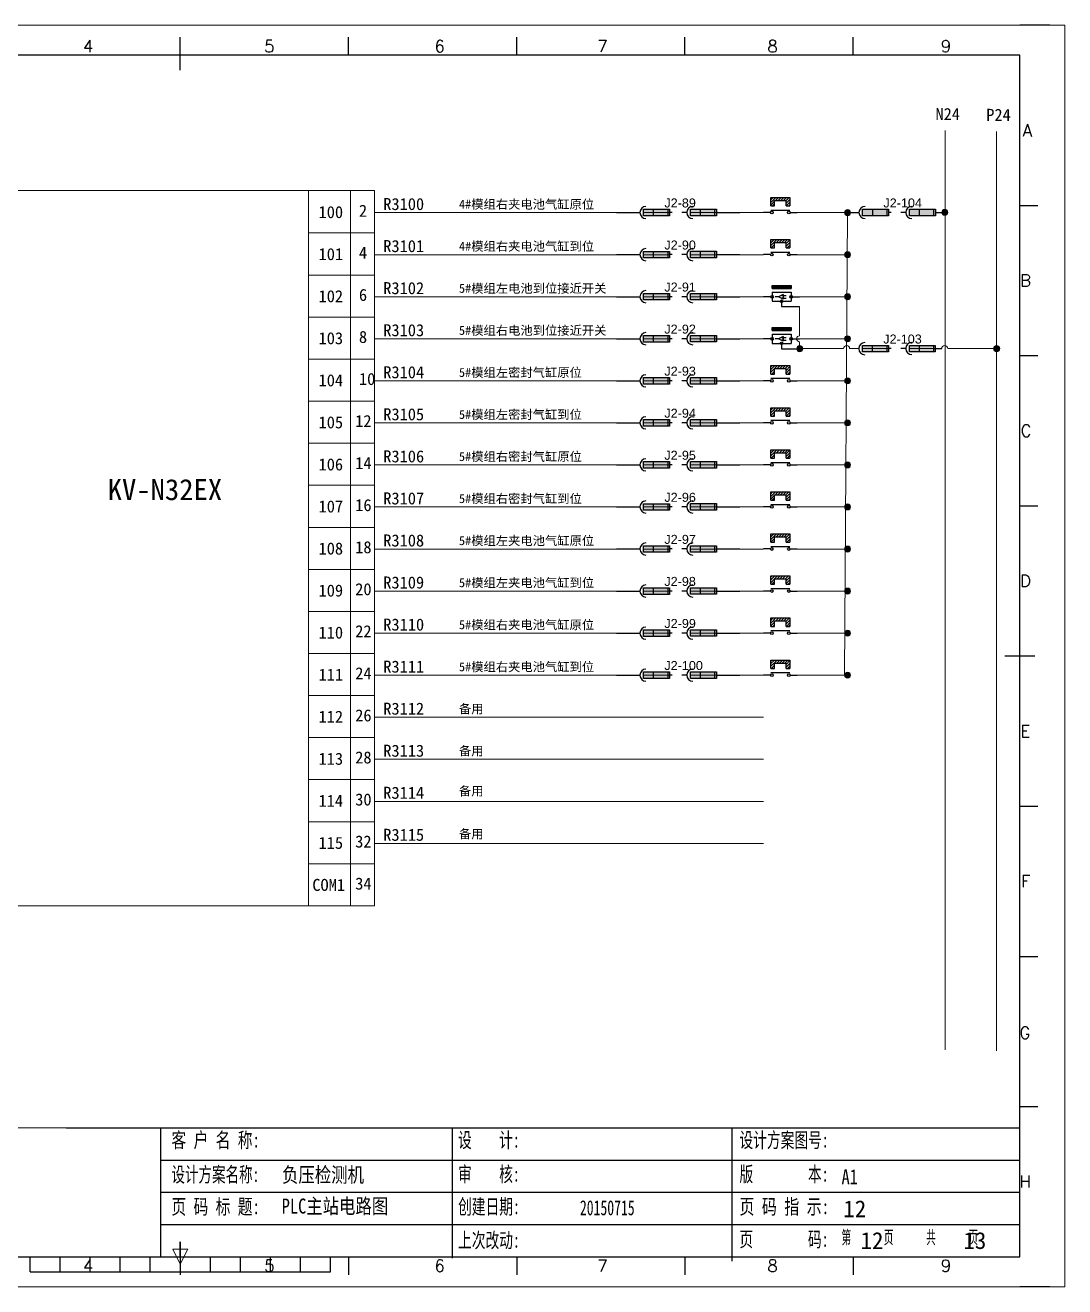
# Model space of a CAD drawing. Extents: x 2511 to 8703, y -745 to 3310.
# Drawn here: x 4638.2 to 4811.2, y -7.2 to 202.8 of the extents above; entities that cross this region are included whole.
import ezdxf
from ezdxf.enums import TextEntityAlignment as Align

# ---------------------------------------------------------------- set-up
doc = ezdxf.new("R2010")
doc.units = 0
doc.header["$MEASUREMENT"] = 0
for name, color, linetype in [('AE_BOR', 1, 'Continuous'), ('MISC', 2, 'Continuous'), ('RED_1.5mm^2', 1, 'Continuous'), ('RED_14_THHN', 20, 'Continuous')]:
    doc.layers.add(name, color=color, linetype=linetype)
doc.styles.add('Standard0.67', font='', dxfattribs={"width": 0.67})
doc.styles.add('Standard_0.8', font='', dxfattribs={"width": 0.8})
doc.styles.add('WD', font='romans.shx', dxfattribs={"bigfont": 'gbcbig.shx'})
doc.styles.add('样式 0', font='')
doc.styles.add('样式 8', font='arial.ttf')
doc.styles.get('Standard0.67').set_extended_font_data('FangSong_GB2312')
doc.styles.get('Standard_0.8').set_extended_font_data('FangSong_GB2312')
doc.styles.get('样式 0').set_extended_font_data('KaiTi_GB2312')

# ---------------------------------------------------------------- blocks, each defined once
blk = doc.blocks.new('gb_a2_a')
for p, q in [((584, 410), (25, 410)), ((584, 10), (584, 410)), ((25, 10), (584, 10))]:
    blk.add_line(p, q)
at = {"layer": 'AE_BOR', "color": 1, "lineweight": 15}
for p, q in [((4.93, 420), (598.93, 420)), ((598.93, 420), (598.93, 0)), ((304.5, 7.5), (302, 12.5)), ((302, 12.5), (307, 12.5)), ((307, 12.5), (304.5, 7.5)), ((598.93, 0), (4.93, 0))]:
    blk.add_line(p, q, dxfattribs=at)
at = {"layer": 'AE_BOR', "lineweight": 30}
for p, q in [((594, 420), (584, 420)), ((594, 0), (584, 0))]:
    blk.add_line(p, q, dxfattribs=at)
at = {"layer": 'AE_BOR'}
for p, q in [((304.5, 410), (304.5, 416)), ((360.5, 410), (360.5, 416)), ((416.5, 410), (416.5, 416)), ((472.5, 410), (472.5, 416)), ((528.5, 410), (528.5, 416)), ((584, 360), (590, 360)), ((584, 310), (590, 310)), ((584, 260), (590, 260)), ((584, 160), (590, 160)), ((584, 110), (590, 110)), ((584, 60), (590, 60)), ((304.5, 10), (304.5, 4)), ((360.5, 10), (360.5, 4)), ((416.5, 10), (416.5, 4)), ((472.5, 10), (472.5, 4)), ((528.5, 10), (528.5, 4))]:
    blk.add_line(p, q, dxfattribs=at)
at = {"layer": 'AE_BOR', "color": 2, "lineweight": 30}
for p, q in [((304.5, 405), (304.5, 415)), ((579, 210), (589, 210)), ((304.5, 10), (304.5, 15)), ((304.5, 15), (304.5, 5)), ((254.5, 5), (254.5, 10)), ((264.5, 5), (264.5, 10)), ((274.5, 5), (274.5, 10)), ((284.5, 5), (284.5, 10)), ((294.5, 5), (294.5, 10)), ((304.5, 10), (304.5, 5)), ((314.5, 5), (314.5, 10)), ((324.5, 5), (324.5, 10)), ((334.5, 5), (334.5, 10)), ((344.5, 5), (344.5, 10)), ((354.5, 5), (354.5, 10)), ((254.5, 5), (354.5, 5))]:
    blk.add_line(p, q, dxfattribs=at)
at = {"layer": 'AE_BOR', "style": 'WD'}
for s, p in [('4', (273.82, 411)), ('5', (334.12, 411)), ('6', (390.81, 411)), ('7', (445.01, 411)), ('8', (501.67, 411)), ('9', (559.4, 411)), ('4', (273.82, 5)), ('5', (334.12, 5)), ('6', (390.81, 5)), ('7', (445.01, 5)), ('8', (501.67, 5)), ('9', (559.4, 5))]:
    blk.add_text(s, height=4, dxfattribs=at).set_placement(p, align=Align.CENTER)
for s, p in [('A', (588.05, 385)), ('B', (587.67, 335)), ('C', (587.86, 285)), ('D', (587.67, 235)), ('E', (587.48, 185)), ('F', (587.48, 135)), ('F', (587.48, 135)), ('G', (587.48, 84.56)), ('H', (587.67, 35))]:
    blk.add_text(s, height=4, dxfattribs=at).set_placement(p, align=Align.MIDDLE_RIGHT)
blk = doc.blocks.new('磁性开关')
at = {"linetype": 'ByBlock'}
h = blk.add_hatch(dxfattribs=at)
h.set_pattern_fill('ANSI31', color=256, scale=0.1, style=0)
h.set_pattern_definition([(45, (0, 0), (-0.224506403, 0.224506403), [])])
h.paths.add_polyline_path([(-1908.31, -775.79), (-1908.31, -776.69), (-1907.69, -776.69), (-1907.69, -775.29), (-1910.88, -775.29), (-1910.88, -776.69), (-1910.25, -776.69), (-1910.25, -775.79)])
for p, q in [((-1910.88, -776.69), (-1910.88, -775.29)), ((-1910.88, -775.29), (-1907.69, -775.29)), ((-1910.88, -776.69), (-1910.25, -776.69)), ((-1910.25, -776.69), (-1910.25, -775.79)), ((-1910.25, -775.79), (-1908.31, -775.79)), ((-1908.31, -776.69), (-1908.31, -775.79)), ((-1908.31, -776.69), (-1907.69, -776.69)), ((-1907.69, -775.29), (-1907.69, -776.69)), ((-1910.91, -777.81), (-1912.09, -777.81)), ((-1910.88, -777.39), (-1907.69, -777.39)), ((-1907.66, -777.81), (-1906.48, -777.81))]:
    blk.add_line(p, q, dxfattribs=at)
for centre in [(-1910.68, -777.81), (-1907.88, -777.81)]:
    blk.add_circle(centre, 0.225, dxfattribs=at)
blk = doc.blocks.new('接近开关')
at = {"linetype": 'ByBlock'}
h = blk.add_hatch(dxfattribs=at)
h.set_pattern_fill('ANSI31', color=256, scale=0.01, style=0)
h.set_pattern_definition([(45, (-89.131516, -30.795668), (-0.0224506403, 0.0224506403), [])])
h.paths.add_polyline_path([(-1513.76, -1123.35), (-1513.76, -1122.85), (-1516.96, -1122.85), (-1516.96, -1123.35)])
for p, q in [((-1516.96, -1123.35), (-1516.96, -1122.85)), ((-1516.96, -1122.85), (-1513.76, -1122.85)), ((-1516.96, -1123.35), (-1513.76, -1123.35)), ((-1513.76, -1122.85), (-1513.76, -1123.35)), ((-1517.18, -1124.71), (-1518.36, -1124.71)), ((-1516.96, -1123.95), (-1513.76, -1123.95)), ((-1516.96, -1123.95), (-1516.96, -1125.47)), ((-1516.96, -1125.47), (-1513.76, -1125.47)), ((-1515.91, -1124.71), (-1516.45, -1124.71)), ((-1515.11, -1124.31), (-1515.91, -1124.71)), ((-1515.11, -1125.11), (-1515.91, -1124.71)), ((-1515.33, -1124.53), (-1515.17, -1124.53)), ((-1515.33, -1124.88), (-1515.17, -1124.88)), ((-1515.25, -1124.45), (-1515.25, -1124.61)), ((-1515.11, -1124.31), (-1515.11, -1125.11)), ((-1515.11, -1124.48), (-1514.58, -1124.48)), ((-1515.11, -1124.94), (-1514.58, -1124.94)), ((-1513.76, -1123.95), (-1513.76, -1125.47)), ((-1513.54, -1124.71), (-1512.36, -1124.71)), ((-1515.36, -1125.69), (-1515.36, -1126.36)), ((-1515.36, -1126.36), (-1512.36, -1126.36))]:
    blk.add_line(p, q, dxfattribs=at)
for centre in [(-1516.96, -1124.71), (-1515.36, -1125.47), (-1513.76, -1124.71)]:
    blk.add_circle(centre, 0.225, dxfattribs=at)

msp = doc.modelspace()

# ---------------------------------------------------------------- hatches: boundary and pattern name
at = {"lineweight": 0}
msp.add_hatch(color=256, dxfattribs=at).paths.add_polyline_path([(4774.54, 171.64), (4775.04, 171.64), (4775.03, 171.14, 0.416117), (4775.54, 171.64, 1)])
h = msp.add_hatch(color=256, dxfattribs=at)
edge = h.paths.add_edge_path()
edge.add_line((4775.54, 171.65), (4774.54, 171.65))
edge.add_arc((4775.04, 171.64), 0.5, 179.4598, 360.5402)
h = msp.add_hatch(color=256, dxfattribs=at)
edge = h.paths.add_edge_path()
edge.add_arc((4791.23, 171.68), 0.5, 0, 360)
h = msp.add_hatch(color=256, dxfattribs=at)
edge = h.paths.add_edge_path()
edge.add_arc((4775.04, 164.64), 0.5, 0, 360)
h = msp.add_hatch(color=256, dxfattribs=at)
edge = h.paths.add_edge_path()
edge.add_arc((4775.04, 157.64), 0.5, 0, 360)
h = msp.add_hatch(color=256, dxfattribs=at)
edge = h.paths.add_edge_path()
edge.add_arc((4767.09, 148.98), 0.5, 0, 360)
h = msp.add_hatch(color=256, dxfattribs=at)
edge = h.paths.add_edge_path()
edge.add_arc((4775.04, 150.64), 0.5, 0, 360)
h = msp.add_hatch(color=256, dxfattribs=at)
edge = h.paths.add_edge_path()
edge.add_arc((4799.87, 149.01), 0.5, 0, 360)
h = msp.add_hatch(color=256, dxfattribs=at)
edge = h.paths.add_edge_path()
edge.add_arc((4775.04, 143.64), 0.5, 0, 360)
h = msp.add_hatch(color=256, dxfattribs=at)
edge = h.paths.add_edge_path()
edge.add_arc((4775.04, 136.64), 0.5, 0, 360)
h = msp.add_hatch(color=256, dxfattribs=at)
edge = h.paths.add_edge_path()
edge.add_arc((4775.04, 129.64), 0.5, 0, 360)
h = msp.add_hatch(color=256, dxfattribs=at)
edge = h.paths.add_edge_path()
edge.add_arc((4775.04, 122.64), 0.5, 0, 360)
h = msp.add_hatch(color=256, dxfattribs=at)
edge = h.paths.add_edge_path()
edge.add_arc((4775.04, 115.64), 0.5, 0, 360)
h = msp.add_hatch(color=256, dxfattribs=at)
edge = h.paths.add_edge_path()
edge.add_arc((4775.04, 108.64), 0.5, 0, 360)
h = msp.add_hatch(color=256, dxfattribs=at)
edge = h.paths.add_edge_path()
edge.add_arc((4775.04, 101.64), 0.5, 0, 360)
h = msp.add_hatch(color=256, dxfattribs=at)
edge = h.paths.add_edge_path()
edge.add_arc((4775.04, 94.64), 0.5, 0, 360)
at = {"layer": 'RED_1.5mm^2'}
h = msp.add_hatch(dxfattribs=at)
h.set_pattern_fill('ANGLE', color=0, scale=0.343, angle=-90)
h.set_pattern_definition([(270, (6005.3254, -944.011), (2.395855, -4e-16), [1.74244, -0.653415]), (360, (6005.3254, -944.011), (6e-16, 2.395855), [1.74244, -0.653415])])
h.paths.add_polyline_path([(4745.4, 171.1), (4745.4, 172.19), (4741.08, 172.19), (4741.08, 171.1)])
h = msp.add_hatch(color=1, dxfattribs=at)
h.dxf.hatch_style = 1
h.paths.add_polyline_path([(4745.4, 171.1), (4745.4, 172.19), (4741.08, 172.19), (4741.08, 171.1)])
h = msp.add_hatch(dxfattribs=at)
h.set_pattern_fill('ANGLE', color=0, scale=0.343, angle=-90)
h.set_pattern_definition([(270, (6013.1266, -944.0077), (2.395855, -4e-16), [1.74244, -0.653415]), (360, (6013.1266, -944.0077), (6e-16, 2.395855), [1.74244, -0.653415])])
h.paths.add_polyline_path([(4753.2, 171.11), (4753.2, 172.2), (4748.88, 172.2), (4748.88, 171.11)])
h = msp.add_hatch(color=1, dxfattribs=at)
h.dxf.hatch_style = 1
h.paths.add_polyline_path([(4753.2, 171.11), (4753.2, 172.2), (4748.88, 172.2), (4748.88, 171.11)])
h = msp.add_hatch(dxfattribs=at)
h.set_pattern_fill('ANGLE', color=0, scale=0.343, angle=-90)
h.set_pattern_definition([(270, (6041.789, -944.011), (2.395855, -4e-16), [1.74244, -0.653415]), (360, (6041.789, -944.011), (6e-16, 2.395855), [1.74244, -0.653415])])
h.paths.add_polyline_path([(4781.87, 171.1), (4781.87, 172.19), (4777.55, 172.19), (4777.55, 171.1)])
h = msp.add_hatch(color=1, dxfattribs=at)
h.dxf.hatch_style = 1
h.paths.add_polyline_path([(4781.87, 171.1), (4781.87, 172.19), (4777.55, 172.19), (4777.55, 171.1)])
h = msp.add_hatch(dxfattribs=at)
h.set_pattern_fill('ANGLE', color=0, scale=0.343, angle=-90)
h.set_pattern_definition([(270, (6049.5903, -944.0077), (2.395855, -4e-16), [1.74244, -0.653415]), (360, (6049.5903, -944.0077), (6e-16, 2.395855), [1.74244, -0.653415])])
h.paths.add_polyline_path([(4789.67, 171.11), (4789.67, 172.2), (4785.35, 172.2), (4785.35, 171.11)])
h = msp.add_hatch(color=1, dxfattribs=at)
h.dxf.hatch_style = 1
h.paths.add_polyline_path([(4789.67, 171.11), (4789.67, 172.2), (4785.35, 172.2), (4785.35, 171.11)])
h = msp.add_hatch(dxfattribs=at)
h.set_pattern_fill('ANGLE', color=0, scale=0.343, angle=-90)
h.set_pattern_definition([(270, (6005.3254, -951.011), (2.395855, -4e-16), [1.74244, -0.653415]), (360, (6005.3254, -951.011), (6e-16, 2.395855), [1.74244, -0.653415])])
h.paths.add_polyline_path([(4745.4, 164.1), (4745.4, 165.19), (4741.08, 165.19), (4741.08, 164.1)])
h = msp.add_hatch(color=1, dxfattribs=at)
h.dxf.hatch_style = 1
h.paths.add_polyline_path([(4745.4, 164.1), (4745.4, 165.19), (4741.08, 165.19), (4741.08, 164.1)])
h = msp.add_hatch(dxfattribs=at)
h.set_pattern_fill('ANGLE', color=0, scale=0.343, angle=-90)
h.set_pattern_definition([(270, (6013.1266, -951.0077), (2.395855, -4e-16), [1.74244, -0.653415]), (360, (6013.1266, -951.0077), (6e-16, 2.395855), [1.74244, -0.653415])])
h.paths.add_polyline_path([(4753.2, 164.11), (4753.2, 165.2), (4748.88, 165.2), (4748.88, 164.11)])
h = msp.add_hatch(color=1, dxfattribs=at)
h.dxf.hatch_style = 1
h.paths.add_polyline_path([(4753.2, 164.11), (4753.2, 165.2), (4748.88, 165.2), (4748.88, 164.11)])
h = msp.add_hatch(dxfattribs=at)
h.set_pattern_fill('ANGLE', color=0, scale=0.343, angle=-90)
h.set_pattern_definition([(270, (6005.3254, -958.011), (2.395855, -4e-16), [1.74244, -0.653415]), (360, (6005.3254, -958.011), (6e-16, 2.395855), [1.74244, -0.653415])])
h.paths.add_polyline_path([(4745.4, 157.1), (4745.4, 158.19), (4741.08, 158.19), (4741.08, 157.1)])
h = msp.add_hatch(color=1, dxfattribs=at)
h.dxf.hatch_style = 1
h.paths.add_polyline_path([(4745.4, 157.1), (4745.4, 158.19), (4741.08, 158.19), (4741.08, 157.1)])
h = msp.add_hatch(dxfattribs=at)
h.set_pattern_fill('ANGLE', color=0, scale=0.343, angle=-90)
h.set_pattern_definition([(270, (6013.1266, -958.0077), (2.395855, -4e-16), [1.74244, -0.653415]), (360, (6013.1266, -958.0077), (6e-16, 2.395855), [1.74244, -0.653415])])
h.paths.add_polyline_path([(4753.2, 157.11), (4753.2, 158.2), (4748.88, 158.2), (4748.88, 157.11)])
h = msp.add_hatch(color=1, dxfattribs=at)
h.dxf.hatch_style = 1
h.paths.add_polyline_path([(4753.2, 157.11), (4753.2, 158.2), (4748.88, 158.2), (4748.88, 157.11)])
h = msp.add_hatch(dxfattribs=at)
h.set_pattern_fill('ANGLE', color=0, scale=0.343, angle=-90)
h.set_pattern_definition([(270, (6005.3254, -965.011), (2.395855, -4e-16), [1.74244, -0.653415]), (360, (6005.3254, -965.011), (6e-16, 2.395855), [1.74244, -0.653415])])
h.paths.add_polyline_path([(4745.4, 150.1), (4745.4, 151.19), (4741.08, 151.19), (4741.08, 150.1)])
h = msp.add_hatch(color=1, dxfattribs=at)
h.dxf.hatch_style = 1
h.paths.add_polyline_path([(4745.4, 150.1), (4745.4, 151.19), (4741.08, 151.19), (4741.08, 150.1)])
h = msp.add_hatch(dxfattribs=at)
h.set_pattern_fill('ANGLE', color=0, scale=0.343, angle=-90)
h.set_pattern_definition([(270, (6013.1266, -965.0077), (2.395855, -4e-16), [1.74244, -0.653415]), (360, (6013.1266, -965.0077), (6e-16, 2.395855), [1.74244, -0.653415])])
h.paths.add_polyline_path([(4753.2, 150.11), (4753.2, 151.2), (4748.88, 151.2), (4748.88, 150.11)])
h = msp.add_hatch(color=1, dxfattribs=at)
h.dxf.hatch_style = 1
h.paths.add_polyline_path([(4753.2, 150.11), (4753.2, 151.2), (4748.88, 151.2), (4748.88, 150.11)])
h = msp.add_hatch(dxfattribs=at)
h.set_pattern_fill('ANGLE', color=0, scale=0.343, angle=-90)
h.set_pattern_definition([(270, (6041.771, -966.6578), (2.395855, -4e-16), [1.74244, -0.653415]), (360, (6041.771, -966.6578), (6e-16, 2.395855), [1.74244, -0.653415])])
h.paths.add_polyline_path([(4781.85, 148.46), (4781.85, 149.55), (4777.53, 149.55), (4777.53, 148.46)])
h = msp.add_hatch(color=1, dxfattribs=at)
h.dxf.hatch_style = 1
h.paths.add_polyline_path([(4781.85, 148.46), (4781.85, 149.55), (4777.53, 149.55), (4777.53, 148.46)])
h = msp.add_hatch(dxfattribs=at)
h.set_pattern_fill('ANGLE', color=0, scale=0.343, angle=-90)
h.set_pattern_definition([(270, (6049.5722, -966.6546), (2.395855, -4e-16), [1.74244, -0.653415]), (360, (6049.5722, -966.6546), (6e-16, 2.395855), [1.74244, -0.653415])])
h.paths.add_polyline_path([(4789.65, 148.46), (4789.65, 149.55), (4785.33, 149.55), (4785.33, 148.46)])
h = msp.add_hatch(color=1, dxfattribs=at)
h.dxf.hatch_style = 1
h.paths.add_polyline_path([(4789.65, 148.46), (4789.65, 149.55), (4785.33, 149.55), (4785.33, 148.46)])
h = msp.add_hatch(dxfattribs=at)
h.set_pattern_fill('ANGLE', color=0, scale=0.343, angle=-90)
h.set_pattern_definition([(270, (6005.3254, -972.011), (2.395855, -4e-16), [1.74244, -0.653415]), (360, (6005.3254, -972.011), (6e-16, 2.395855), [1.74244, -0.653415])])
h.paths.add_polyline_path([(4745.4, 143.1), (4745.4, 144.19), (4741.08, 144.19), (4741.08, 143.1)])
h = msp.add_hatch(color=1, dxfattribs=at)
h.dxf.hatch_style = 1
h.paths.add_polyline_path([(4745.4, 143.1), (4745.4, 144.19), (4741.08, 144.19), (4741.08, 143.1)])
h = msp.add_hatch(dxfattribs=at)
h.set_pattern_fill('ANGLE', color=0, scale=0.343, angle=-90)
h.set_pattern_definition([(270, (6013.1266, -972.0077), (2.395855, -4e-16), [1.74244, -0.653415]), (360, (6013.1266, -972.0077), (6e-16, 2.395855), [1.74244, -0.653415])])
h.paths.add_polyline_path([(4753.2, 143.11), (4753.2, 144.2), (4748.88, 144.2), (4748.88, 143.11)])
h = msp.add_hatch(color=1, dxfattribs=at)
h.dxf.hatch_style = 1
h.paths.add_polyline_path([(4753.2, 143.11), (4753.2, 144.2), (4748.88, 144.2), (4748.88, 143.11)])
h = msp.add_hatch(dxfattribs=at)
h.set_pattern_fill('ANGLE', color=0, scale=0.343, angle=-90)
h.set_pattern_definition([(270, (6005.3254, -979.011), (2.395855, -4e-16), [1.74244, -0.653415]), (360, (6005.3254, -979.011), (6e-16, 2.395855), [1.74244, -0.653415])])
h.paths.add_polyline_path([(4745.4, 136.1), (4745.4, 137.19), (4741.08, 137.19), (4741.08, 136.1)])
h = msp.add_hatch(color=1, dxfattribs=at)
h.dxf.hatch_style = 1
h.paths.add_polyline_path([(4745.4, 136.1), (4745.4, 137.19), (4741.08, 137.19), (4741.08, 136.1)])
h = msp.add_hatch(dxfattribs=at)
h.set_pattern_fill('ANGLE', color=0, scale=0.343, angle=-90)
h.set_pattern_definition([(270, (6013.1266, -979.0077), (2.395855, -4e-16), [1.74244, -0.653415]), (360, (6013.1266, -979.0077), (6e-16, 2.395855), [1.74244, -0.653415])])
h.paths.add_polyline_path([(4753.2, 136.11), (4753.2, 137.2), (4748.88, 137.2), (4748.88, 136.11)])
h = msp.add_hatch(color=1, dxfattribs=at)
h.dxf.hatch_style = 1
h.paths.add_polyline_path([(4753.2, 136.11), (4753.2, 137.2), (4748.88, 137.2), (4748.88, 136.11)])
h = msp.add_hatch(dxfattribs=at)
h.set_pattern_fill('ANGLE', color=0, scale=0.343, angle=-90)
h.set_pattern_definition([(270, (6005.3254, -986.011), (2.395855, -4e-16), [1.74244, -0.653415]), (360, (6005.3254, -986.011), (6e-16, 2.395855), [1.74244, -0.653415])])
h.paths.add_polyline_path([(4745.4, 129.1), (4745.4, 130.19), (4741.08, 130.19), (4741.08, 129.1)])
h = msp.add_hatch(color=1, dxfattribs=at)
h.dxf.hatch_style = 1
h.paths.add_polyline_path([(4745.4, 129.1), (4745.4, 130.19), (4741.08, 130.19), (4741.08, 129.1)])
h = msp.add_hatch(dxfattribs=at)
h.set_pattern_fill('ANGLE', color=0, scale=0.343, angle=-90)
h.set_pattern_definition([(270, (6013.1266, -986.0077), (2.395855, -4e-16), [1.74244, -0.653415]), (360, (6013.1266, -986.0077), (6e-16, 2.395855), [1.74244, -0.653415])])
h.paths.add_polyline_path([(4753.2, 129.11), (4753.2, 130.2), (4748.88, 130.2), (4748.88, 129.11)])
h = msp.add_hatch(color=1, dxfattribs=at)
h.dxf.hatch_style = 1
h.paths.add_polyline_path([(4753.2, 129.11), (4753.2, 130.2), (4748.88, 130.2), (4748.88, 129.11)])
h = msp.add_hatch(dxfattribs=at)
h.set_pattern_fill('ANGLE', color=0, scale=0.343, angle=-90)
h.set_pattern_definition([(270, (6005.3254, -993.011), (2.395855, -4e-16), [1.74244, -0.653415]), (360, (6005.3254, -993.011), (6e-16, 2.395855), [1.74244, -0.653415])])
h.paths.add_polyline_path([(4745.4, 122.1), (4745.4, 123.19), (4741.08, 123.19), (4741.08, 122.1)])
h = msp.add_hatch(color=1, dxfattribs=at)
h.dxf.hatch_style = 1
h.paths.add_polyline_path([(4745.4, 122.1), (4745.4, 123.19), (4741.08, 123.19), (4741.08, 122.1)])
h = msp.add_hatch(dxfattribs=at)
h.set_pattern_fill('ANGLE', color=0, scale=0.343, angle=-90)
h.set_pattern_definition([(270, (6013.1266, -993.0077), (2.395855, -4e-16), [1.74244, -0.653415]), (360, (6013.1266, -993.0077), (6e-16, 2.395855), [1.74244, -0.653415])])
h.paths.add_polyline_path([(4753.2, 122.11), (4753.2, 123.2), (4748.88, 123.2), (4748.88, 122.11)])
h = msp.add_hatch(color=1, dxfattribs=at)
h.dxf.hatch_style = 1
h.paths.add_polyline_path([(4753.2, 122.11), (4753.2, 123.2), (4748.88, 123.2), (4748.88, 122.11)])
h = msp.add_hatch(dxfattribs=at)
h.set_pattern_fill('ANGLE', color=0, scale=0.343, angle=-90)
h.set_pattern_definition([(270, (6005.3254, -1000.011), (2.395855, -4e-16), [1.74244, -0.653415]), (360, (6005.3254, -1000.011), (6e-16, 2.395855), [1.74244, -0.653415])])
h.paths.add_polyline_path([(4745.4, 115.1), (4745.4, 116.19), (4741.08, 116.19), (4741.08, 115.1)])
h = msp.add_hatch(color=1, dxfattribs=at)
h.dxf.hatch_style = 1
h.paths.add_polyline_path([(4745.4, 115.1), (4745.4, 116.19), (4741.08, 116.19), (4741.08, 115.1)])
h = msp.add_hatch(dxfattribs=at)
h.set_pattern_fill('ANGLE', color=0, scale=0.343, angle=-90)
h.set_pattern_definition([(270, (6013.1266, -1000.0077), (2.395855, -4e-16), [1.74244, -0.653415]), (360, (6013.1266, -1000.0077), (6e-16, 2.395855), [1.74244, -0.653415])])
h.paths.add_polyline_path([(4753.2, 115.11), (4753.2, 116.2), (4748.88, 116.2), (4748.88, 115.11)])
h = msp.add_hatch(color=1, dxfattribs=at)
h.dxf.hatch_style = 1
h.paths.add_polyline_path([(4753.2, 115.11), (4753.2, 116.2), (4748.88, 116.2), (4748.88, 115.11)])
h = msp.add_hatch(dxfattribs=at)
h.set_pattern_fill('ANGLE', color=0, scale=0.343, angle=-90)
h.set_pattern_definition([(270, (6005.3254, -1007.011), (2.395855, -4e-16), [1.74244, -0.653415]), (360, (6005.3254, -1007.011), (6e-16, 2.395855), [1.74244, -0.653415])])
h.paths.add_polyline_path([(4745.4, 108.1), (4745.4, 109.19), (4741.08, 109.19), (4741.08, 108.1)])
h = msp.add_hatch(color=1, dxfattribs=at)
h.dxf.hatch_style = 1
h.paths.add_polyline_path([(4745.4, 108.1), (4745.4, 109.19), (4741.08, 109.19), (4741.08, 108.1)])
h = msp.add_hatch(dxfattribs=at)
h.set_pattern_fill('ANGLE', color=0, scale=0.343, angle=-90)
h.set_pattern_definition([(270, (6013.1266, -1007.0077), (2.395855, -4e-16), [1.74244, -0.653415]), (360, (6013.1266, -1007.0077), (6e-16, 2.395855), [1.74244, -0.653415])])
h.paths.add_polyline_path([(4753.2, 108.11), (4753.2, 109.2), (4748.88, 109.2), (4748.88, 108.11)])
h = msp.add_hatch(color=1, dxfattribs=at)
h.dxf.hatch_style = 1
h.paths.add_polyline_path([(4753.2, 108.11), (4753.2, 109.2), (4748.88, 109.2), (4748.88, 108.11)])
h = msp.add_hatch(dxfattribs=at)
h.set_pattern_fill('ANGLE', color=0, scale=0.343, angle=-90)
h.set_pattern_definition([(270, (6005.3254, -1014.011), (2.395855, -4e-16), [1.74244, -0.653415]), (360, (6005.3254, -1014.011), (6e-16, 2.395855), [1.74244, -0.653415])])
h.paths.add_polyline_path([(4745.4, 101.1), (4745.4, 102.19), (4741.08, 102.19), (4741.08, 101.1)])
h = msp.add_hatch(color=1, dxfattribs=at)
h.dxf.hatch_style = 1
h.paths.add_polyline_path([(4745.4, 101.1), (4745.4, 102.19), (4741.08, 102.19), (4741.08, 101.1)])
h = msp.add_hatch(dxfattribs=at)
h.set_pattern_fill('ANGLE', color=0, scale=0.343, angle=-90)
h.set_pattern_definition([(270, (6013.1266, -1014.0077), (2.395855, -4e-16), [1.74244, -0.653415]), (360, (6013.1266, -1014.0077), (6e-16, 2.395855), [1.74244, -0.653415])])
h.paths.add_polyline_path([(4753.2, 101.11), (4753.2, 102.2), (4748.88, 102.2), (4748.88, 101.11)])
h = msp.add_hatch(color=1, dxfattribs=at)
h.dxf.hatch_style = 1
h.paths.add_polyline_path([(4753.2, 101.11), (4753.2, 102.2), (4748.88, 102.2), (4748.88, 101.11)])
h = msp.add_hatch(dxfattribs=at)
h.set_pattern_fill('ANGLE', color=0, scale=0.343, angle=-90)
h.set_pattern_definition([(270, (6005.3254, -1021.011), (2.395855, -4e-16), [1.74244, -0.653415]), (360, (6005.3254, -1021.011), (6e-16, 2.395855), [1.74244, -0.653415])])
h.paths.add_polyline_path([(4745.4, 94.1), (4745.4, 95.19), (4741.08, 95.19), (4741.08, 94.1)])
h = msp.add_hatch(color=1, dxfattribs=at)
h.dxf.hatch_style = 1
h.paths.add_polyline_path([(4745.4, 94.1), (4745.4, 95.19), (4741.08, 95.19), (4741.08, 94.1)])
h = msp.add_hatch(dxfattribs=at)
h.set_pattern_fill('ANGLE', color=0, scale=0.343, angle=-90)
h.set_pattern_definition([(270, (6013.1266, -1021.0077), (2.395855, -4e-16), [1.74244, -0.653415]), (360, (6013.1266, -1021.0077), (6e-16, 2.395855), [1.74244, -0.653415])])
h.paths.add_polyline_path([(4753.2, 94.11), (4753.2, 95.2), (4748.88, 95.2), (4748.88, 94.11)])
h = msp.add_hatch(color=1, dxfattribs=at)
h.dxf.hatch_style = 1
h.paths.add_polyline_path([(4753.2, 94.11), (4753.2, 95.2), (4748.88, 95.2), (4748.88, 94.11)])

# ---------------------------------------------------------------- linework, layer by layer
at = {"lineweight": 0}
for p, q in [((4791.27, 185.3), (4791.27, 32.26)), ((4799.86, 185.16), (4799.86, 32.12)), ((4685.31, 56.25), (4685.31, 175.3)), ((4692.31, 56.25), (4692.31, 175.25)), ((4696.31, 171.64), (4740.47, 171.64)), ((4741.08, 171.64), (4745.4, 171.64)), ((4748.88, 171.64), (4761.05, 171.64)), ((4766.67, 171.64), (4775.04, 171.64)), ((4774.54, 171.64), (4775.04, 171.64)), ((4774.54, 94.64), (4775.04, 171.64)), ((4790.73, 171.68), (4791.73, 171.68)), ((4696.31, 168.25), (4685.31, 168.25)), ((4696.35, 164.64), (4740.47, 164.64)), ((4741.08, 164.64), (4745.4, 164.64)), ((4748.88, 164.64), (4761.05, 164.64)), ((4765.49, 164.64), (4775.04, 164.64)), ((4696.31, 161.25), (4685.31, 161.25)), ((4696.35, 157.64), (4740.47, 157.64)), ((4741.08, 157.64), (4745.4, 157.64)), ((4748.88, 157.64), (4761.05, 157.64)), ((4765.49, 157.64), (4775.04, 157.64)), ((4767.07, 156), (4767.07, 151.14)), ((4696.31, 154.25), (4685.31, 154.25)), ((4696.35, 150.64), (4740.47, 150.64)), ((4741.08, 150.64), (4745.4, 150.64)), ((4748.88, 150.64), (4762.23, 150.64)), ((4765.89, 150.64), (4775.04, 150.64)), ((4767.07, 150.64), (4767.07, 150.64)), ((4767.07, 150.14), (4767.07, 149)), ((4696.31, 147.25), (4685.31, 147.25)), ((4767.07, 149), (4774.39, 149)), ((4775.39, 149), (4775.54, 149)), ((4775.54, 149), (4776.92, 149)), ((4777.53, 149), (4781.85, 149)), ((4785.33, 149), (4790.71, 149)), ((4791.71, 149), (4799.86, 149)), ((4799.37, 149.01), (4800.37, 149.01)), ((4696.35, 143.64), (4740.47, 143.64)), ((4741.08, 143.64), (4745.4, 143.64)), ((4748.88, 143.64), (4762.23, 143.64)), ((4765.89, 143.64), (4775.04, 143.64)), ((4696.31, 140.25), (4685.31, 140.25)), ((4696.35, 136.64), (4740.47, 136.64)), ((4741.08, 136.64), (4745.4, 136.64)), ((4748.88, 136.64), (4761.05, 136.64)), ((4765.49, 136.64), (4775.04, 136.64)), ((4696.31, 133.25), (4685.31, 133.25)), ((4696.35, 129.64), (4740.47, 129.64)), ((4741.08, 129.64), (4745.4, 129.64)), ((4748.88, 129.64), (4761.05, 129.64)), ((4765.49, 129.64), (4775.04, 129.64)), ((4696.31, 126.25), (4685.31, 126.25)), ((4696.35, 122.64), (4740.47, 122.64)), ((4741.08, 122.64), (4745.4, 122.64)), ((4748.88, 122.64), (4761.05, 122.64)), ((4765.49, 122.64), (4775.04, 122.64)), ((4696.31, 119.25), (4685.31, 119.25)), ((4696.35, 115.64), (4740.47, 115.64)), ((4741.08, 115.64), (4745.4, 115.64)), ((4748.88, 115.64), (4761.05, 115.64)), ((4765.49, 115.64), (4775.04, 115.64)), ((4696.31, 112.25), (4685.31, 112.25)), ((4696.35, 108.64), (4740.47, 108.64)), ((4741.08, 108.64), (4745.4, 108.64)), ((4748.88, 108.64), (4761.05, 108.64)), ((4765.49, 108.64), (4775.04, 108.64)), ((4696.31, 105.25), (4685.31, 105.25)), ((4696.35, 101.64), (4740.47, 101.64)), ((4741.08, 101.64), (4745.4, 101.64)), ((4748.88, 101.64), (4761.05, 101.64)), ((4765.49, 101.64), (4775.04, 101.64)), ((4696.31, 98.25), (4685.31, 98.25)), ((4696.35, 94.64), (4740.47, 94.64)), ((4741.08, 94.64), (4745.4, 94.64)), ((4748.88, 94.64), (4761.05, 94.64)), ((4765.49, 94.64), (4775.04, 94.64)), ((4696.31, 91.25), (4685.31, 91.25)), ((4696.35, 87.64), (4761.05, 87.64)), ((4696.31, 84.25), (4685.31, 84.25)), ((4696.35, 80.64), (4761.05, 80.64)), ((4696.31, 77.25), (4685.31, 77.25)), ((4696.35, 73.64), (4761.05, 73.64)), ((4696.31, 70.25), (4685.31, 70.25)), ((4696.35, 66.64), (4761.05, 66.64)), ((4696.31, 63.25), (4685.31, 63.25)), ((4692.31, 56.25), (4685.31, 56.25))]:
    msp.add_line(p, q, dxfattribs=at)
at = {"color": 1}
for p, q in [((4745.85, 171.65), (4745.4, 171.65)), ((4748.28, 171.65), (4747.45, 171.65)), ((4782.32, 171.65), (4781.87, 171.65)), ((4784.74, 171.65), (4783.91, 171.65)), ((4745.85, 164.65), (4745.4, 164.65)), ((4748.28, 164.65), (4747.45, 164.65)), ((4745.85, 157.65), (4745.4, 157.65)), ((4748.28, 157.65), (4747.45, 157.65)), ((4745.85, 150.65), (4745.4, 150.65)), ((4748.28, 150.65), (4747.45, 150.65)), ((4782.3, 149), (4781.85, 149)), ((4784.72, 149.01), (4783.9, 149.01)), ((4745.85, 143.65), (4745.4, 143.65)), ((4748.28, 143.65), (4747.45, 143.65)), ((4745.85, 136.65), (4745.4, 136.65)), ((4748.28, 136.65), (4747.45, 136.65)), ((4745.85, 129.65), (4745.4, 129.65)), ((4748.28, 129.65), (4747.45, 129.65)), ((4745.85, 122.65), (4745.4, 122.65)), ((4748.28, 122.65), (4747.45, 122.65)), ((4745.85, 115.65), (4745.4, 115.65)), ((4748.28, 115.65), (4747.45, 115.65)), ((4745.85, 108.65), (4745.4, 108.65)), ((4748.28, 108.65), (4747.45, 108.65)), ((4745.85, 101.65), (4745.4, 101.65)), ((4748.28, 101.65), (4747.45, 101.65)), ((4745.85, 94.65), (4745.4, 94.65)), ((4748.28, 94.65), (4747.45, 94.65))]:
    msp.add_line(p, q, dxfattribs=at)
at = {"lineweight": 9, "ltscale": 0.1}
for p, q in [((4615.54, 19.28), (4645, 19.28)), ((4615.54, -2.16), (4645, -2.16)), ((4643.64, -2.16), (4643.64, -2.16)), ((4643.64, -2.16), (4643.64, -2.16))]:
    msp.add_line(p, q, dxfattribs=at)
at = {"color": 0, "ltscale": 2}
for p, q in [((4645, 19.28), (4803.73, 19.28)), ((4660.7, 19.28), (4660.7, -2.16)), ((4709.26, -2.43), (4709.26, 19.28)), ((4755.84, -2.92), (4755.84, 19.28)), ((4803.73, -2.16), (4803.73, 19.28)), ((4773.73, 3.2), (4803.73, 3.2)), ((4773.73, -2.16), (4803.73, -2.16))]:
    msp.add_line(p, q, dxfattribs=at)
for p, q in [((4660.7, 13.92), (4704.95, 13.92)), ((4704.95, 13.92), (4773.73, 13.92)), ((4773.73, 13.92), (4803.73, 13.92)), ((4660.7, 8.56), (4704.95, 8.56)), ((4704.95, 8.56), (4773.73, 8.56)), ((4773.73, 8.56), (4803.73, 8.56)), ((4660.7, 3.2), (4704.95, 3.2)), ((4704.95, 3.2), (4773.73, 3.2)), ((4645, -2.16), (4704.95, -2.16)), ((4645, -2.16), (4704.95, -2.16)), ((4704.95, -2.16), (4773.73, -2.16))]:
    msp.add_line(p, q)
at = {"lineweight": 0}
msp.add_lwpolyline([(4696.31, 56.25), (4626.35, 56.25), (4626.35, 175.3), (4696.31, 175.3)], close=True, dxfattribs=at)
at = {"color": 1}
for points in [[(4745.4, 172.19), (4745.4, 171.1), (4741.08, 171.1), (4741.08, 172.19)], [(4753.2, 172.2), (4753.2, 171.11), (4748.88, 171.11), (4748.88, 172.2)], [(4781.87, 172.19), (4781.87, 171.1), (4777.55, 171.1), (4777.55, 172.19)], [(4789.67, 172.2), (4789.67, 171.11), (4785.35, 171.11), (4785.35, 172.2)], [(4745.4, 165.19), (4745.4, 164.1), (4741.08, 164.1), (4741.08, 165.19)], [(4753.2, 165.2), (4753.2, 164.11), (4748.88, 164.11), (4748.88, 165.2)], [(4745.4, 158.19), (4745.4, 157.1), (4741.08, 157.1), (4741.08, 158.19)], [(4753.2, 158.2), (4753.2, 157.11), (4748.88, 157.11), (4748.88, 158.2)], [(4745.4, 151.19), (4745.4, 150.1), (4741.08, 150.1), (4741.08, 151.19)], [(4753.2, 151.2), (4753.2, 150.11), (4748.88, 150.11), (4748.88, 151.2)], [(4781.85, 149.55), (4781.85, 148.46), (4777.53, 148.46), (4777.53, 149.55)], [(4789.65, 149.55), (4789.65, 148.46), (4785.33, 148.46), (4785.33, 149.55)], [(4745.4, 144.19), (4745.4, 143.1), (4741.08, 143.1), (4741.08, 144.19)], [(4753.2, 144.2), (4753.2, 143.11), (4748.88, 143.11), (4748.88, 144.2)], [(4745.4, 137.19), (4745.4, 136.1), (4741.08, 136.1), (4741.08, 137.19)], [(4753.2, 137.2), (4753.2, 136.11), (4748.88, 136.11), (4748.88, 137.2)], [(4745.4, 130.19), (4745.4, 129.1), (4741.08, 129.1), (4741.08, 130.19)], [(4753.2, 130.2), (4753.2, 129.11), (4748.88, 129.11), (4748.88, 130.2)], [(4745.4, 123.19), (4745.4, 122.1), (4741.08, 122.1), (4741.08, 123.19)], [(4753.2, 123.2), (4753.2, 122.11), (4748.88, 122.11), (4748.88, 123.2)], [(4745.4, 116.19), (4745.4, 115.1), (4741.08, 115.1), (4741.08, 116.19)], [(4753.2, 116.2), (4753.2, 115.11), (4748.88, 115.11), (4748.88, 116.2)], [(4745.4, 109.19), (4745.4, 108.1), (4741.08, 108.1), (4741.08, 109.19)], [(4753.2, 109.2), (4753.2, 108.11), (4748.88, 108.11), (4748.88, 109.2)], [(4745.4, 102.19), (4745.4, 101.1), (4741.08, 101.1), (4741.08, 102.19)], [(4753.2, 102.2), (4753.2, 101.11), (4748.88, 101.11), (4748.88, 102.2)], [(4745.4, 95.19), (4745.4, 94.1), (4741.08, 94.1), (4741.08, 95.19)], [(4753.2, 95.2), (4753.2, 94.11), (4748.88, 94.11), (4748.88, 95.2)]]:
    msp.add_lwpolyline(points, close=True, dxfattribs=at)
at = {"lineweight": 0}
for centre in [(4775.04, 171.64), (4791.23, 171.68), (4775.04, 164.64), (4775.04, 157.64), (4767.09, 148.98), (4775.04, 150.64), (4799.87, 149.01), (4775.04, 143.64), (4775.04, 136.64), (4775.04, 129.64), (4775.04, 122.64), (4775.04, 115.64), (4775.04, 108.64), (4775.04, 101.64), (4775.04, 94.64)]:
    msp.add_circle(centre, 0.5, dxfattribs=at)
at = {"color": 1}
for centre in [(4741.49, 171.65), (4749.29, 171.65), (4777.95, 171.65), (4785.75, 171.65), (4741.49, 164.65), (4749.29, 164.65), (4741.49, 157.65), (4749.29, 157.65), (4741.49, 150.65), (4749.29, 150.65), (4777.93, 149), (4785.74, 149.01), (4741.49, 143.65), (4749.29, 143.65), (4741.49, 136.65), (4749.29, 136.65), (4741.49, 129.65), (4749.29, 129.65), (4741.49, 122.65), (4749.29, 122.65), (4741.49, 115.65), (4749.29, 115.65), (4741.49, 108.65), (4749.29, 108.65), (4741.49, 101.65), (4749.29, 101.65), (4741.49, 94.65), (4749.29, 94.65)]:
    msp.add_arc(centre, 1.01, 90, 270, dxfattribs=at)
at = {"lineweight": 0}
for centre, start, end in [((4767.07, 150.64), 90, 270), ((4774.89, 149), 0, 180), ((4791.21, 149), 0, 180)]:
    msp.add_arc(centre, 0.5, start, end, dxfattribs=at)
at = {"layer": 'RED_14_THHN', "color": 1}
for p, q in [((4736.58, 171.65), (4740.47, 171.65)), ((4753.2, 171.65), (4757.1, 171.65)), ((4775.54, 171.65), (4776.94, 171.65)), ((4789.67, 171.65), (4791.27, 171.65)), ((4736.58, 164.65), (4740.47, 164.65)), ((4753.2, 164.65), (4757.1, 164.65)), ((4736.58, 157.65), (4740.47, 157.65)), ((4753.2, 157.65), (4757.1, 157.65)), ((4736.58, 150.65), (4740.47, 150.65)), ((4753.2, 150.65), (4757.1, 150.65)), ((4789.65, 149), (4790.71, 149)), ((4736.58, 143.65), (4740.47, 143.65)), ((4753.2, 143.65), (4757.1, 143.65)), ((4736.58, 136.65), (4740.47, 136.65)), ((4753.2, 136.65), (4757.1, 136.65)), ((4736.58, 129.65), (4740.47, 129.65)), ((4753.2, 129.65), (4757.1, 129.65)), ((4736.58, 122.65), (4740.47, 122.65)), ((4753.2, 122.65), (4757.1, 122.65)), ((4736.58, 115.65), (4740.47, 115.65)), ((4753.2, 115.65), (4757.1, 115.65)), ((4736.58, 108.65), (4740.47, 108.65)), ((4753.2, 108.65), (4757.1, 108.65)), ((4736.58, 101.65), (4740.47, 101.65)), ((4753.2, 101.65), (4757.1, 101.65)), ((4736.58, 94.65), (4740.47, 94.65)), ((4753.2, 94.65), (4757.1, 94.65))]:
    msp.add_line(p, q, dxfattribs=at)

# ---------------------------------------------------------------- block references
at = {"xscale": 0.5, "yscale": 0.5, "zscale": 0.5}
msp.add_blockref('gb_a2_a', (4511.73, -7.16), dxfattribs=at)
at = {"linetype": 'ByBlock'}
for name, p in [('磁性开关', (6673.14, 949.46)), ('磁性开关', (6673.14, 942.46)), ('接近开关', (6279.43, 1282.35)), ('接近开关', (6279.43, 1275.35)), ('磁性开关', (6673.14, 921.46)), ('磁性开关', (6673.14, 914.46)), ('磁性开关', (6673.14, 907.46)), ('磁性开关', (6673.14, 900.46)), ('磁性开关', (6673.14, 893.46)), ('磁性开关', (6673.14, 886.46)), ('磁性开关', (6673.14, 879.46)), ('磁性开关', (6673.14, 872.46))]:
    msp.add_blockref(name, p, dxfattribs=at)

# ---------------------------------------------------------------- texts
at = {"lineweight": 0, "attachment_point": 1}
for s, insert, char_height, width in [('{\\fSimSun|b0|i0|c134|p2;N24}', (4789.68, 189.06), 2, 14.6941), ('{\\fSimSun|b0|i0|c134|p2;P24}', (4798.13, 188.92), 2, 14.6941), ('{\\fSimSun|b0|i0|c134|p2;100}', (4686.99, 172.73), 2, 2.4162), ('{\\fSimSun|b0|i0|c134|p2;2}', (4693.71, 172.95), 2, 2.4162), ('{\\fSimSun|b0|i0|c134|p2;R3100}', (4697.76, 174.07), 2, 2.4162), ('{\\fSimSun|b0|i0|c134|p2;4#模组右夹电池气缸原位}', (4710.36, 173.79), 1.5, 24.2309), ('{\\fSimSun|b0|i0|c134|p2;R3101}', (4697.76, 167.07), 2, 2.4162), ('{\\fSimSun|b0|i0|c134|p2;4#模组右夹电池气缸到位}', (4710.36, 166.79), 1.5, 24.2309), ('{\\fSimSun|b0|i0|c134|p2;101}', (4686.99, 165.73), 2, 2.4162), ('{\\fSimSun|b0|i0|c134|p2;4}', (4693.71, 165.95), 2, 2.4162), ('{\\fSimSun|b0|i0|c134|p2;R3102}', (4697.76, 160.07), 2, 2.4162), ('{\\fSimSun|b0|i0|c134|p2;5#模组左电池到位接近开关}', (4710.36, 159.79), 1.5, 27.672), ('{\\fSimSun|b0|i0|c134|p2;102}', (4686.99, 158.73), 2, 2.4162), ('{\\fSimSun|b0|i0|c134|p2;6}', (4693.71, 158.95), 2, 2.4162), ('{\\fSimSun|b0|i0|c134|p2;103}', (4686.99, 151.73), 2, 2.4162), ('{\\fSimSun|b0|i0|c134|p2;8}', (4693.71, 151.95), 2, 2.4162), ('{\\fSimSun|b0|i0|c134|p2;R3103}', (4697.76, 153.07), 2, 2.4162), ('{\\fSimSun|b0|i0|c134|p2;5#模组右电池到位接近开关}', (4710.36, 152.79), 1.5, 28.142), ('{\\fSimSun|b0|i0|c134|p2;10}', (4693.71, 144.95), 2, 2.4162), ('{\\fSimSun|b0|i0|c134|p2;R3104}', (4697.76, 146.07), 2, 2.4162), ('{\\fSimSun|b0|i0|c134|p2;5#模组左密封气缸原位}', (4710.36, 145.79), 1.5, 29.4771), ('{\\fSimSun|b0|i0|c134|p2;104}', (4686.99, 144.73), 2, 2.4162), ('{\\fSimSun|b0|i0|c134|p2;R3105}', (4697.76, 139.07), 2, 2.4162), ('{\\fSimSun|b0|i0|c134|p2;5#模组左密封气缸到位}', (4710.36, 138.79), 1.5, 30.3824), ('{\\fSimSun|b0|i0|c134|p2;105}', (4686.99, 137.73), 2, 2.4162), ('{\\fSimSun|b0|i0|c134|p2;12}', (4693.09, 137.95), 2, 2.4162), ('{\\fSimSun|b0|i0|c134|p2;106}', (4686.99, 130.73), 2, 2.4162), ('{\\fSimSun|b0|i0|c134|p2;14}', (4693.09, 130.95), 2, 2.4162), ('{\\fSimSun|b0|i0|c134|p2;R3106}', (4697.76, 132.07), 2, 2.4162), ('{\\fSimSun|b0|i0|c134|p2;5#模组右密封气缸原位}', (4710.36, 131.79), 1.5, 24.2309), ('{\\fSimSun|b0|i0|c134|p2;KV-N32EX}', (4651.89, 127.29), 3.5, 23.3297), ('{\\fSimSun|b0|i0|c134|p2;16}', (4693.09, 123.95), 2, 2.4162), ('{\\fSimSun|b0|i0|c134|p2;R3107}', (4697.76, 125.07), 2, 2.4162), ('{\\fSimSun|b0|i0|c134|p2;5#模组右密封气缸到位}', (4710.36, 124.79), 1.5, 24.2309), ('{\\fSimSun|b0|i0|c134|p2;107}', (4686.99, 123.73), 2, 2.4162), ('{\\fSimSun|b0|i0|c134|p2;R3108}', (4697.76, 118.07), 2, 2.4162), ('{\\fSimSun|b0|i0|c134|p2;5#模组左夹电池气缸原位}', (4710.36, 117.79), 1.5, 24.2309), ('{\\fSimSun|b0|i0|c134|p2;108}', (4686.99, 116.73), 2, 2.4162), ('{\\fSimSun|b0|i0|c134|p2;18}', (4693.09, 116.95), 2, 2.4162), ('{\\fSimSun|b0|i0|c134|p2;109}', (4686.99, 109.73), 2, 2.4162), ('{\\fSimSun|b0|i0|c134|p2;20}', (4693.09, 109.95), 2, 2.4162), ('{\\fSimSun|b0|i0|c134|p2;R3109}', (4697.76, 111.07), 2, 2.4162), ('{\\fSimSun|b0|i0|c134|p2;5#模组左夹电池气缸到位}', (4710.36, 110.79), 1.5, 24.2309), ('{\\fSimSun|b0|i0|c134|p2;22}', (4693.09, 102.95), 2, 2.4162), ('{\\fSimSun|b0|i0|c134|p2;R3110}', (4697.76, 104.07), 2, 2.4162), ('{\\fSimSun|b0|i0|c134|p2;5#模组右夹电池气缸原位}', (4710.36, 103.79), 1.5, 24.2309), ('{\\fSimSun|b0|i0|c134|p2;110}', (4686.99, 102.73), 2, 2.4162), ('{\\fSimSun|b0|i0|c134|p2;R3111}', (4697.76, 97.07), 2, 2.4162), ('{\\fSimSun|b0|i0|c134|p2;5#模组右夹电池气缸到位}', (4710.36, 96.79), 1.5, 24.2309), ('{\\fSimSun|b0|i0|c134|p2;111}', (4686.99, 95.73), 2, 2.4162), ('{\\fSimSun|b0|i0|c134|p2;24}', (4693.09, 95.95), 2, 2.4162), ('{\\fSimSun|b0|i0|c134|p2;112}', (4686.99, 88.73), 2, 2.4162), ('{\\fSimSun|b0|i0|c134|p2;26}', (4693.09, 88.95), 2, 2.4162), ('{\\fSimSun|b0|i0|c134|p2;R3112}', (4697.76, 90.07), 2, 2.4162), ('{\\fSimSun|b0|i0|c134|p2;备用}', (4710.36, 89.79), 1.5, 24.2309), ('{\\fSimSun|b0|i0|c134|p2;28}', (4693.09, 81.95), 2, 2.4162), ('{\\fSimSun|b0|i0|c134|p2;R3113}', (4697.76, 83.07), 2, 2.4162), ('{\\fSimSun|b0|i0|c134|p2;备用}', (4710.36, 82.79), 1.5, 24.2309), ('{\\fSimSun|b0|i0|c134|p2;113}', (4686.99, 81.73), 2, 2.4162), ('{\\fSimSun|b0|i0|c134|p2;R3114}', (4697.76, 76.07), 2, 2.4162), ('{\\fSimSun|b0|i0|c134|p2;备用}', (4710.36, 76.11), 1.5, 28.7344), ('{\\fSimSun|b0|i0|c134|p2;114}', (4686.99, 74.73), 2, 2.4162), ('{\\fSimSun|b0|i0|c134|p2;30}', (4693.09, 74.95), 2, 2.4162), ('{\\fSimSun|b0|i0|c134|p2;115}', (4686.99, 67.73), 2, 2.4162), ('{\\fSimSun|b0|i0|c134|p2;32}', (4693.09, 67.95), 2, 2.4162), ('{\\fSimSun|b0|i0|c134|p2;R3115}', (4697.76, 69.07), 2, 2.4162), ('{\\fSimSun|b0|i0|c134|p2;备用}', (4710.36, 68.97), 1.5, 28.2008), ('{\\fSimSun|b0|i0|c134|p2;34}', (4693.09, 60.95), 2, 2.4162), ('{\\fSimSun|b0|i0|c134|p2;COM1}', (4685.95, 60.73), 2, 2.4162)]:
    msp.add_mtext(s, dxfattribs=dict(at, insert=insert, char_height=char_height, width=width))
at = {"color": 2, "char_height": 1.5, "attachment_point": 1, "style": '样式 8'}
for s, insert in [('J2-89', (4744.55, 174)), ('J2-104', (4781.01, 174)), ('J2-90', (4744.55, 167)), ('J2-91', (4744.55, 160)), ('J2-92', (4744.55, 153)), ('J2-103', (4780.99, 151.35)), ('J2-93', (4744.55, 146)), ('J2-94', (4744.55, 139)), ('J2-95', (4744.55, 132)), ('J2-96', (4744.55, 125)), ('J2-97', (4744.55, 118)), ('J2-98', (4744.55, 111)), ('J2-99', (4744.55, 104)), ('J2-100', (4744.55, 97))]:
    msp.add_mtext_dynamic_manual_height_columns(s, width=11.5248, gutter_width=12.5, heights=[0], dxfattribs=dict(at, insert=insert))
at = {"color": 0, "ltscale": 2, "char_height": 2.5, "attachment_point": 1}
for s, insert, width, style in [('{\\fSimSun|b0|i0|c134|p2;\\W0.72;客 户 名 称:}', (4662.5, 18.51), 16.2477, 'Standard0.67'), ('{\\fSimSun|b0|i0|c134|p2;设    计:}', (4710.21, 18.51), 12.0312, 'Standard0.67'), ('{\\fSimSun|b0|i0|c134|p2;设计方案图号:}', (4757.05, 18.51), 15.1644, 'Standard0.67'), ('{\\fSimSun|b0|i0|c134|p2;\\W0.66;设计方案名称:}', (4662.5, 12.78), 15.1234, 'Standard0.67'), ('{\\fSimSun|b0|i0|c134|p2;负压检测机}', (4680.91, 12.73), 33.9078, 'Standard_0.8'), ('{\\fSimSun|b0|i0|c134|p2;审    核:}', (4710.21, 12.84), 12.0312, 'Standard0.67'), ('{\\fSimSun|b0|i0|c134|p2;版        本:}', (4757.05, 12.84), 16.8498, 'Standard0.67'), ('{\\fSimSun|b0|i0|c134|p2;A1}', (4774.04, 12.4), 33.9078, 'Standard_0.8'), ('{\\fSimSun|b0|i0|c134|p2;\\W0.72;页 码 标 题:}', (4662.5, 7.42), 15.1234, 'Standard0.67'), ('{\\fSimSun|b0|i0|c134|p2;创建日期:}', (4710.21, 7.43), 12.0312, 'Standard0.67'), ('{\\fSimSun|b0|i0|c134|p2;20150715}', (4730.49, 7.24), 12.0312, 'Standard0.67'), ('{\\fSimSun|b0|i0|c134|p2;\\W0.73;页 码 指 示:}', (4757.05, 7.43), 16.1995, 'Standard0.67'), ('{\\fSimSun|b0|i0|c134|p2;上次改动:}', (4710.21, 1.84), 12.0312, 'Standard0.67'), ('{\\fSimSun|b0|i0|c134|p2;页        码:}', (4757.05, 1.99), 15.7258, 'Standard0.67'), ('{\\Fromans,gbcbig|c134;第}    {\\Fromans,gbcbig|c134;页}    {\\Fromans,gbcbig|c134;共}    {\\Fromans,gbcbig|c134;页}', (4774.04, 2.24), 33.9078, 'Standard_0.8')]:
    msp.add_mtext(s, dxfattribs=dict(at, insert=insert, width=width, style=style))
at = {"layer": 'MISC', "color": 0, "attachment_point": 1}
for s, insert, char_height, width, style in [('PLC主站电路图', (4680.86, 7.52), 2.5, 24.1794, 'Standard_0.8'), ('12', (4774.34, 7.22), 2.8, 3.07, '样式 0'), ('12', (4777.21, 1.93), 2.8, 3.07, '样式 0'), ('13', (4794.33, 1.93), 2.8, 3.07, '样式 0')]:
    msp.add_mtext(s, dxfattribs=dict(at, insert=insert, char_height=char_height, width=width, style=style))

doc.saveas('drawing.dxf')
